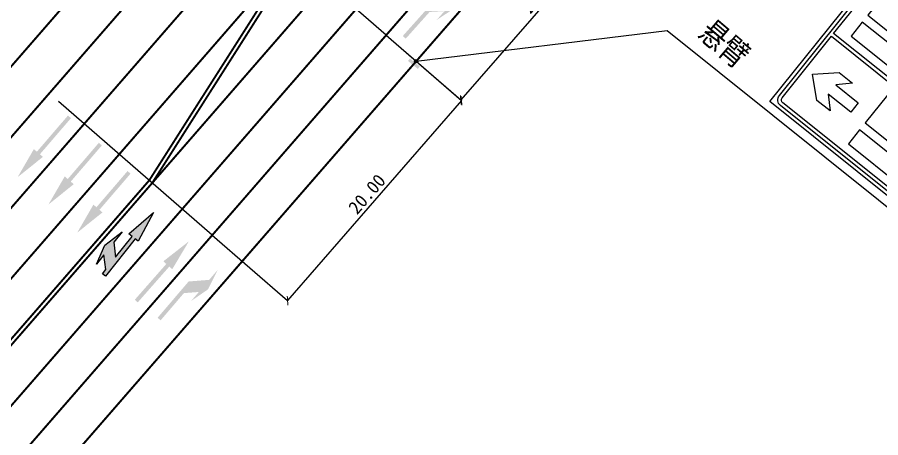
# Model space of a CAD drawing. Header units: millimetres. Extents: x 67546 to 67853, y 50670 to 50921.
# Drawn here: x 67631.3 to 67696.5, y 50705.1 to 50736.8 of the extents above; entities that cross this region are included whole.
import ezdxf

# ---------------------------------------------------------------- set-up
doc = ezdxf.new("R2010")
doc.units = ezdxf.units.MM
doc.linetypes.add('JTSS01', pattern=[6, 2, -4])
for name, color, linetype in [('@-交通标志', 7, 'Continuous'), ('@-地面图案', 7, 'Continuous'), ('@-设计标注', 7, 'Continuous'), ('@-路面边线', 7, 'Continuous'), ('@-辅助设计', 4, 'Continuous')]:
    doc.layers.add(name, color=color, linetype=linetype)
doc.layers.add('@-道路标线', color=7, linetype='Continuous', lineweight=0)
doc.layers.get('0').off()
doc.styles.add('--黑体', font='simhei.ttf')
doc.styles.add('-黑体', font='simhei.ttf', dxfattribs={"width": 0.8})
doc.dimstyles.new('标志标注', dxfattribs={"dimtxt": 1, "dimasz": 0.5, "dimexe": 0, "dimexo": 0, "dimgap": 0.25, "dimtad": 1, "dimzin": 0, "dimdsep": 46, "dimtxsty": '--黑体', "dimblk": 'ARCHTICK', "dimcen": 0.09, "dimadec": 0, "dimazin": 0, "dimtfac": 1, "dimtix": 1, "dimtmove": 1, "dimatfit": 0, "dimfxl": 1, "dimtolj": 1, "dimtzin": 0, "dimarcsym": 0})

# ---------------------------------------------------------------- blocks, each defined once
blk = doc.blocks.new('A$C1B03350C')
at = {"layer": '@-交通标志'}
for p, q in [((23.472, 21.953), (0.545, 20.911)), ((22.675, 21.646), (1.367, 20.678)), ((24.391, 1.724), (23.472, 21.953)), ((0.545, 20.911), (1.464, 0.682)), ((22.687, 21.377), (1.379, 20.408)), ((23.238, 15.185), (22.969, 21.119)), ((24.084, 2.521), (23.239, 21.131)), ((15.239, 20.227), (17.936, 20.35)), ((15.361, 17.53), (15.239, 20.227)), ((17.936, 20.35), (18.058, 17.653)), ((19.15, 20.405), (21.847, 20.528)), ((19.272, 17.708), (19.15, 20.405)), ((21.847, 20.528), (21.969, 17.83)), ((0.852, 20.114), (1.697, 1.503)), ((1.121, 20.126), (1.391, 14.192)), ((7.417, 19.872), (10.114, 19.994)), ((7.539, 17.175), (7.417, 19.872)), ((10.114, 19.994), (10.236, 17.297)), ((11.328, 20.05), (14.025, 20.172)), ((11.45, 17.352), (11.328, 20.05)), ((14.025, 20.172), (14.147, 17.475)), ((4.193, 19.456), (2.912, 17.896)), ((5.609, 18.018), (4.193, 19.456)), ((2.912, 17.896), (2.97, 16.624)), ((4.727, 17.605), (5.667, 16.747)), ((4.826, 15.43), (4.727, 17.605)), ((5.667, 16.747), (5.609, 18.018)), ((18.058, 17.653), (15.361, 17.53)), ((21.969, 17.83), (19.272, 17.708)), ((2.97, 16.624), (3.828, 17.564)), ((3.828, 17.564), (3.927, 15.389)), ((10.236, 17.297), (7.539, 17.175)), ((7.565, 16.5), (22, 17.156)), ((14.147, 17.475), (11.45, 17.352)), ((22, 17.156), (22.061, 15.807)), ((7.626, 15.152), (7.565, 16.5)), ((22.061, 15.807), (7.626, 15.152)), ((1.391, 14.192), (23.238, 15.185)), ((3.927, 15.389), (4.826, 15.43)), ((23.251, 14.915), (1.403, 13.923)), ((23.533, 8.712), (23.251, 14.915)), ((1.403, 13.923), (1.685, 7.719)), ((13.577, 13.665), (16.274, 13.788)), ((16.274, 13.788), (16.396, 11.09)), ((19.443, 13.932), (22.14, 14.054)), ((19.565, 11.234), (19.443, 13.932)), ((22.14, 14.054), (22.262, 11.357)), ((7.711, 13.399), (10.408, 13.521)), ((7.833, 10.701), (7.711, 13.399)), ((10.408, 13.521), (10.53, 10.824)), ((13.699, 10.968), (13.577, 13.665)), ((3.656, 12.268), (2.219, 10.852)), ((4.927, 12.326), (3.656, 12.268)), ((4.069, 11.386), (4.927, 12.326)), ((6.244, 11.485), (4.069, 11.386)), ((6.285, 10.586), (6.244, 11.485)), ((16.396, 11.09), (13.699, 10.968)), ((22.262, 11.357), (19.565, 11.234)), ((2.219, 10.852), (3.778, 9.571)), ((4.11, 10.487), (6.285, 10.586)), ((5.05, 9.629), (4.11, 10.487)), ((10.53, 10.824), (7.833, 10.701)), ((7.864, 10.027), (22.293, 10.683)), ((22.293, 10.683), (22.354, 9.334)), ((7.925, 8.678), (7.864, 10.027)), ((3.778, 9.571), (5.05, 9.629)), ((22.354, 9.334), (7.925, 8.678)), ((1.685, 7.719), (23.533, 8.712)), ((23.545, 8.442), (1.697, 7.449)), ((23.815, 2.508), (23.545, 8.442)), ((1.697, 7.449), (1.967, 1.516)), ((10.905, 7.057), (13.602, 7.18)), ((13.602, 7.18), (13.725, 4.482)), ((14.816, 7.235), (17.513, 7.357)), ((14.938, 4.537), (14.816, 7.235)), ((17.513, 7.357), (17.636, 4.66)), ((3.083, 6.702), (5.78, 6.824)), ((3.205, 4.004), (3.083, 6.702)), ((5.78, 6.824), (5.903, 4.127)), ((6.994, 6.879), (9.691, 7.002)), ((7.116, 4.182), (6.994, 6.879)), ((9.691, 7.002), (9.814, 4.305)), ((11.027, 4.36), (10.905, 7.057)), ((21.452, 6.59), (20.18, 6.532)), ((20.18, 6.532), (21.12, 5.674)), ((23.012, 5.31), (21.452, 6.59)), ((21.12, 5.674), (18.945, 5.575)), ((18.945, 5.575), (18.986, 4.676)), ((21.574, 3.893), (23.012, 5.31)), ((17.636, 4.66), (14.938, 4.537)), ((18.986, 4.676), (21.161, 4.775)), ((21.161, 4.775), (20.303, 3.835)), ((5.903, 4.127), (3.205, 4.004)), ((3.232, 3.33), (17.666, 3.986)), ((9.814, 4.305), (7.116, 4.182)), ((13.725, 4.482), (11.027, 4.36)), ((17.666, 3.986), (17.727, 2.637)), ((3.293, 1.981), (3.232, 3.33)), ((20.303, 3.835), (21.574, 3.893)), ((17.727, 2.637), (3.293, 1.981)), ((2.249, 1.258), (23.557, 2.226)), ((2.261, 0.988), (23.569, 1.957)), ((1.464, 0.682), (24.391, 1.724))]:
    blk.add_line(p, q, dxfattribs=at)
for centre, major_axis, start_param, end_param in [((22.699, 21.107), (-0.382, 0.382), 3.972398, 5.543194), ((22.699, 21.107), (-0.191, 0.191), 3.972398, 5.543194), ((1.391, 20.139), (-0.382, 0.382), -0.739991, 0.830805), ((1.391, 20.139), (0.191, 0.191), 0.830805, 2.401601), ((23.545, 2.496), (0.191, 0.191), 3.972398, 5.543194), ((23.545, 2.496), (-0.382, 0.382), 2.401601, 3.972398), ((2.237, 1.528), (-0.382, 0.382), 0.830805, 2.401601), ((2.237, 1.528), (0.191, 0.191), 2.401601, 3.972398)]:
    blk.add_ellipse(centre, major_axis=major_axis, ratio=1, start_param=start_param, end_param=end_param, dxfattribs=at)
blk = doc.blocks.new('A$C4D7F043C')
at = {"layer": '@-交通标志', "linetype": 'ByBlock', "lineweight": -3}
for points in [[(0.132, 0, 1), (-0.132, 0, 1)], [(0.459, -0.375), (0.46, -0.139), (-0.496, -0.137), (-0.497, -0.373)]]:
    blk.add_hatch(color=14, dxfattribs=at).paths.add_polyline_path(points)
at = {"layer": '@-交通标志', "color": 14}
blk.add_circle((0, 0), 0.132, dxfattribs=at)
blk = doc.blocks.new('6米直行加右转')
at = {"layer": '@-地面图案'}
blk.add_hatch(color=256, dxfattribs=at).paths.add_polyline_path([(1.6, -0.15), (3.6, -0.15), (3.6, -0.45), (6, 0), (3.6, 0.45), (3.6, 0.15), (0, 0.15), (0, -0.15), (0.4, -0.15), (1.2, -0.95), (0.3, -0.95), (1.8, -1.35), (3.4, -0.95), (2.4, -0.95)])
at = {"layer": '@-地面图案', "linetype": 'Continuous'}
blk.add_lwpolyline([(1.8, -1.35), (3.4, -0.95), (2.4, -0.95), (1.6, -0.15), (3.6, -0.15), (3.6, -0.45), (6, 0), (3.6, 0.45), (3.6, 0.15), (0, 0.15), (0, -0.15), (0.4, -0.15), (1.2, -0.95), (0.3, -0.95)], close=True, dxfattribs=at)
blk = doc.blocks.new('_ARCHTICK')
at = {"color": 0, "linetype": 'ByBlock', "const_width": 0.15}
blk.add_lwpolyline([(-0.5, -0.5), (0.5, 0.5)], dxfattribs=at)
blk = doc.blocks.new('*D95')
at = {"layer": '@-设计标注', "color": 0, "lineweight": -2, "transparency": 16777216}
for p, q in [((67672.294, 50750.552), (67677.921, 50745.66)), ((67677.921, 50745.66), (67664.8, 50730.566)), ((67659.173, 50735.458), (67664.8, 50730.566))]:
    blk.add_line(p, q, dxfattribs=at)
at = {"layer": 'Defpoints', "color": 0, "transparency": 16777216}
for p in [(67672.294, 50750.552), (67659.173, 50735.458), (67664.8, 50730.566)]:
    blk.add_point(p, dxfattribs=at)
at = {"layer": '@-设计标注', "color": 0, "lineweight": -2, "transparency": 16777216, "xscale": 0.5, "yscale": 0.5, "zscale": 0.5}
for p, rotation in [((67677.921, 50745.66), 48.9999999993991), ((67664.8, 50730.566), 228.9999999993991)]:
    blk.add_blockref('_ARCHTICK', p, dxfattribs=dict(at, rotation=rotation))
at = {"layer": '@-设计标注', "color": 0, "transparency": 16777216, "insert": (67670.79, 50738.609), "char_height": 1, "attachment_point": 5, "rotation": 49, "style": '--黑体'}
blk.add_mtext('\\A1;20.00', dxfattribs=at)
blk = doc.blocks.new('*D96')
at = {"layer": '@-设计标注', "color": 0, "lineweight": -2, "transparency": 16777216}
for p, q in [((67659.173, 50735.458), (67664.855, 50730.518)), ((67664.855, 50730.518), (67651.734, 50715.424)), ((67646.052, 50720.363), (67651.734, 50715.424))]:
    blk.add_line(p, q, dxfattribs=at)
at = {"layer": 'Defpoints', "color": 0, "transparency": 16777216}
for p in [(67659.173, 50735.458), (67646.052, 50720.363), (67651.734, 50715.424)]:
    blk.add_point(p, dxfattribs=at)
at = {"layer": '@-设计标注', "color": 0, "lineweight": -2, "transparency": 16777216, "xscale": 0.5, "yscale": 0.5, "zscale": 0.5}
for p, rotation in [((67664.855, 50730.518), 48.99999999974787), ((67651.734, 50715.424), 228.9999999997479)]:
    blk.add_blockref('_ARCHTICK', p, dxfattribs=dict(at, rotation=rotation))
at = {"layer": '@-设计标注', "color": 0, "transparency": 16777216, "insert": (67657.725, 50723.467), "char_height": 1, "attachment_point": 5, "rotation": 49, "style": '--黑体'}
blk.add_mtext('\\A1;20.00', dxfattribs=at)

msp = doc.modelspace()

# ---------------------------------------------------------------- hatches: boundary and pattern name
at = {"layer": '@-道路标线'}
for points in [[(67660.535, 50735.295), (67660.647, 50735.195), (67662.446, 50737.209), (67663.575, 50737.272), (67662.976, 50736.601), (67664.273, 50737.454), (67665.041, 50738.913), (67664.375, 50738.167), (67662.821, 50738.08), (67660.423, 50735.395)], [(67635.283, 50729.294), (67635.169, 50729.392), (67632.824, 50726.661), (67632.596, 50726.856), (67631.374, 50724.742), (67633.279, 50726.27), (67633.051, 50726.465), (67635.397, 50729.196)], [(67637.611, 50727.234), (67637.497, 50727.332), (67635.152, 50724.6), (67634.924, 50724.796), (67633.702, 50722.682), (67635.607, 50724.209), (67635.379, 50724.405), (67637.725, 50727.136)], [(67639.776, 50725.103), (67639.662, 50725.201), (67637.317, 50722.47), (67637.089, 50722.665), (67635.867, 50720.551), (67637.772, 50722.079), (67637.544, 50722.274), (67639.889, 50725.005)], [(67640.32, 50715.388), (67640.208, 50715.487), (67642.586, 50718.19), (67642.361, 50718.388), (67644.284, 50719.892), (67643.036, 50717.793), (67642.811, 50717.991), (67640.433, 50715.289)], [(67642.045, 50714.032), (67642.159, 50713.934), (67643.912, 50715.987), (67645.04, 50716.076), (67644.456, 50715.392), (67645.734, 50716.273), (67646.469, 50717.749), (67645.82, 50716.989), (67644.269, 50716.867), (67641.931, 50714.129)]]:
    msp.add_hatch(color=7, dxfattribs=at).paths.add_polyline_path(points)

# ---------------------------------------------------------------- linework, layer by layer
at = {"layer": '@-交通标志'}
for points in [[(67661.437, 50733.489), (67680.367, 50735.798)], [(67680.367, 50735.798), (67708.207, 50713.501)]]:
    msp.add_lwpolyline(points, dxfattribs=at)
at = {"layer": '@-路面边线', "color": 7, "linetype": 'Continuous', "const_width": 0.15, "flags": 128}
msp.add_lwpolyline([(67657.109, 50763.264), (67622.058, 50722.942)], dxfattribs=at)
at = {"layer": '@-辅助设计'}
for points in [[(67674.801, 50748.862), (67648.558, 50718.674)], [(67659.173, 50735.458), (67647.581, 50745.535)], [(67646.052, 50720.363), (67634.459, 50730.441)]]:
    msp.add_lwpolyline(points, dxfattribs=at)
at = {"layer": '@-道路标线', "color": 7, "linetype": 'JTSS01', "const_width": 0.15, "flags": 128}
for points in [[(67620.331, 50710.286), (67674.168, 50772.218), (67675.755, 50774.043)], [(67641.524, 50724.3), (67667.766, 50754.488)], [(67672.294, 50750.552), (67606.901, 50675.326)], [(67598.81, 50680.193), (67652.154, 50741.559)]]:
    msp.add_lwpolyline(points, dxfattribs=at)
at = {"layer": '@-道路标线', "color": 7, "linetype": 'Continuous', "const_width": 0.15, "flags": 128}
for points in [[(67658.179, 50759.159), (67618.815, 50713.877)], [(67675.494, 50749.66), (67609.138, 50673.326)]]:
    msp.add_lwpolyline(points, dxfattribs=at)
at = {"layer": '@-道路标线', "color": 7, "linetype": 'JTSS01', "flags": 128}
msp.add_lwpolyline([(67670.03, 50752.52, 0.15, 0.15, 0), (67656.909, 50737.426, 0.15, 0.15, 0), (67604.673, 50677.335, 0.15, 0.15, 0)], format="xyseb", dxfattribs=at)
at = {"layer": '@-道路标线', "color": 30, "linetype": 'Continuous', "ltscale": 0.08, "const_width": 0.15, "flags": 128}
for points in [[(67652.154, 50741.559), (67641.297, 50724.497)], [(67641.524, 50724.3), (67652.381, 50741.362)], [(67601.3, 50678.028), (67641.524, 50724.3)], [(67641.297, 50724.497), (67601.781, 50679.039)]]:
    msp.add_lwpolyline(points, dxfattribs=at)

# ---------------------------------------------------------------- block references
at = {"layer": '@-交通标志', "xscale": -1, "rotation": 323.9096035221809}
msp.add_blockref('A$C1B03350C', (67706.805, 50714.678), dxfattribs=at)
at = {"layer": '@-交通标志', "rotation": 321.3079823808923}
msp.add_blockref('A$C4D7F043C', (67661.437, 50733.489), dxfattribs=at)
at = {"layer": '@-地面图案', "xscale": -1, "rotation": 231.6420404457923}
msp.add_blockref('6米直行加右转', (67637.886, 50717.358), dxfattribs=at)

# ---------------------------------------------------------------- texts
at = {"layer": '@-交通标志', "style": '-黑体', "width": 0.8}
msp.add_text('悬臂', height=1.8, rotation=319.72978, dxfattribs=at).set_placement((67682.617, 50735.427))

# ---------------------------------------------------------------- dimensions: what is measured, and where the dimension line sits
at = {"layer": '@-设计标注'}
for p1, p2, distance, picture, middle in [((67672.294, 50750.552), (67659.173, 50735.458), 7.456, '*D95', (67670.79, 50738.609)), ((67659.173, 50735.458), (67646.052, 50720.363), 7.529, '*D96', (67657.725, 50723.467))]:
    dim = msp.add_aligned_dim(p1=p1, p2=p2, distance=distance, dimstyle='标志标注', dxfattribs=at)
    dim.commit()
    dim.dimension.update_dxf_attribs({"geometry": picture, "text_midpoint": middle})

doc.saveas('drawing.dxf')
